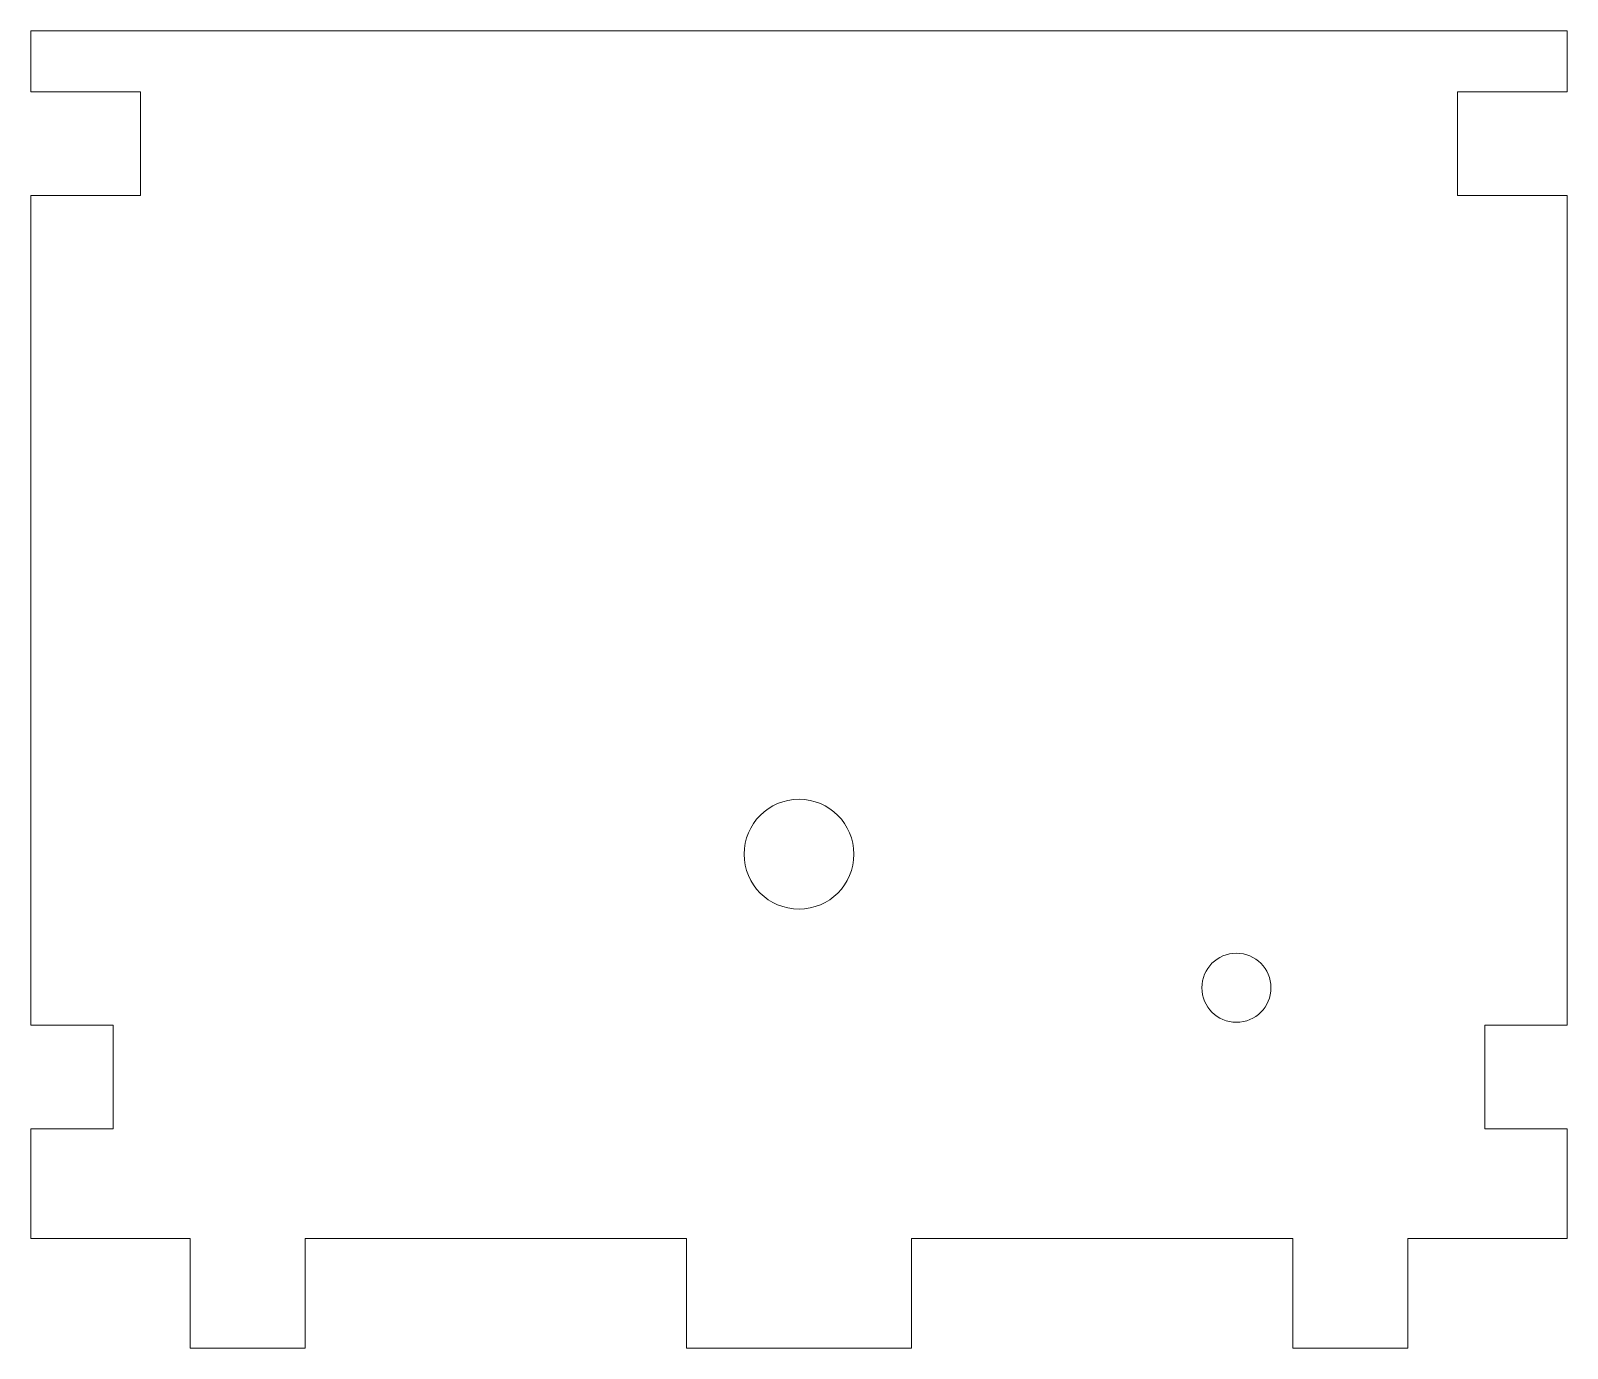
# Model space of a CAD drawing. Header units: inches. Extents: x -1.75 to 1.75, y -1.12 to 1.88.
import ezdxf

# ---------------------------------------------------------------- set-up
doc = ezdxf.new("R2010")
doc.units = ezdxf.units.IN
doc.header["$MEASUREMENT"] = 0

msp = doc.modelspace()

# ---------------------------------------------------------------- linework, layer by layer
at = {"color": 1, "lineweight": 5}
for p, q in [((-1.75, 1.875), (1.75, 1.875)), ((-1.75, 1.875), (-1.75, 1.736)), ((1.75, 1.875), (1.75, 1.736)), ((-1.75, 1.736), (-1.5, 1.736)), ((-1.5, 1.736), (-1.5, 1.5)), ((1.5, 1.736), (1.5, 1.5)), ((1.75, 1.736), (1.5, 1.736)), ((-1.75, 1.5), (-1.5, 1.5)), ((-1.75, -0.389), (-1.75, 1.5)), ((1.75, 1.5), (1.5, 1.5)), ((1.75, -0.389), (1.75, 1.5)), ((-1.75, -0.389), (-1.5625, -0.389)), ((-1.5625, -0.389), (-1.5625, -0.625)), ((1.5625, -0.625), (1.5625, -0.389)), ((1.5625, -0.389), (1.75, -0.389)), ((-1.5625, -0.625), (-1.75, -0.625)), ((-1.75, -0.875), (-1.75, -0.625)), ((1.5625, -0.625), (1.75, -0.625)), ((1.75, -0.875), (1.75, -0.625)), ((-1.387, -0.875), (-1.75, -0.875)), ((-1.387, -1.125), (-1.387, -0.875)), ((-1.125, -1.125), (-1.125, -0.875)), ((-0.256, -0.875), (-1.125, -0.875)), ((-0.256, -1.125), (-0.256, -0.875)), ((0.256, -1.125), (0.256, -0.875)), ((1.125, -0.875), (0.256, -0.875)), ((1.125, -1.125), (1.125, -0.875)), ((1.387, -1.125), (1.387, -0.875)), ((1.75, -0.875), (1.387, -0.875)), ((-1.125, -1.125), (-1.387, -1.125)), ((0.256, -1.125), (-0.256, -1.125)), ((1.125, -1.125), (1.387, -1.125))]:
    msp.add_line(p, q, dxfattribs=at)
for centre, radius in [((0, 0), 0.125), ((0.9964, -0.3041), 0.0787)]:
    msp.add_circle(centre, radius, dxfattribs=at)

doc.saveas('drawing.dxf')
